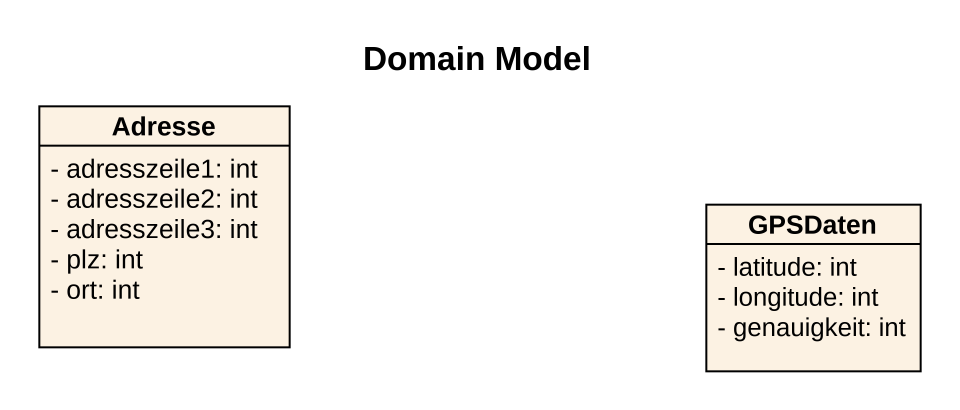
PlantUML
@startuml
title Domain Model
hide circle
hide empty members
skinparam classAttributeIconSize 0
class Adresse {
  - adresszeile1: int
  - adresszeile2: int
  - adresszeile3: int
  - plz: int
  - ort: int
}
class GPSDaten {
  - latitude: int
  - longitude: int
  - genauigkeit: int
}
@enduml
